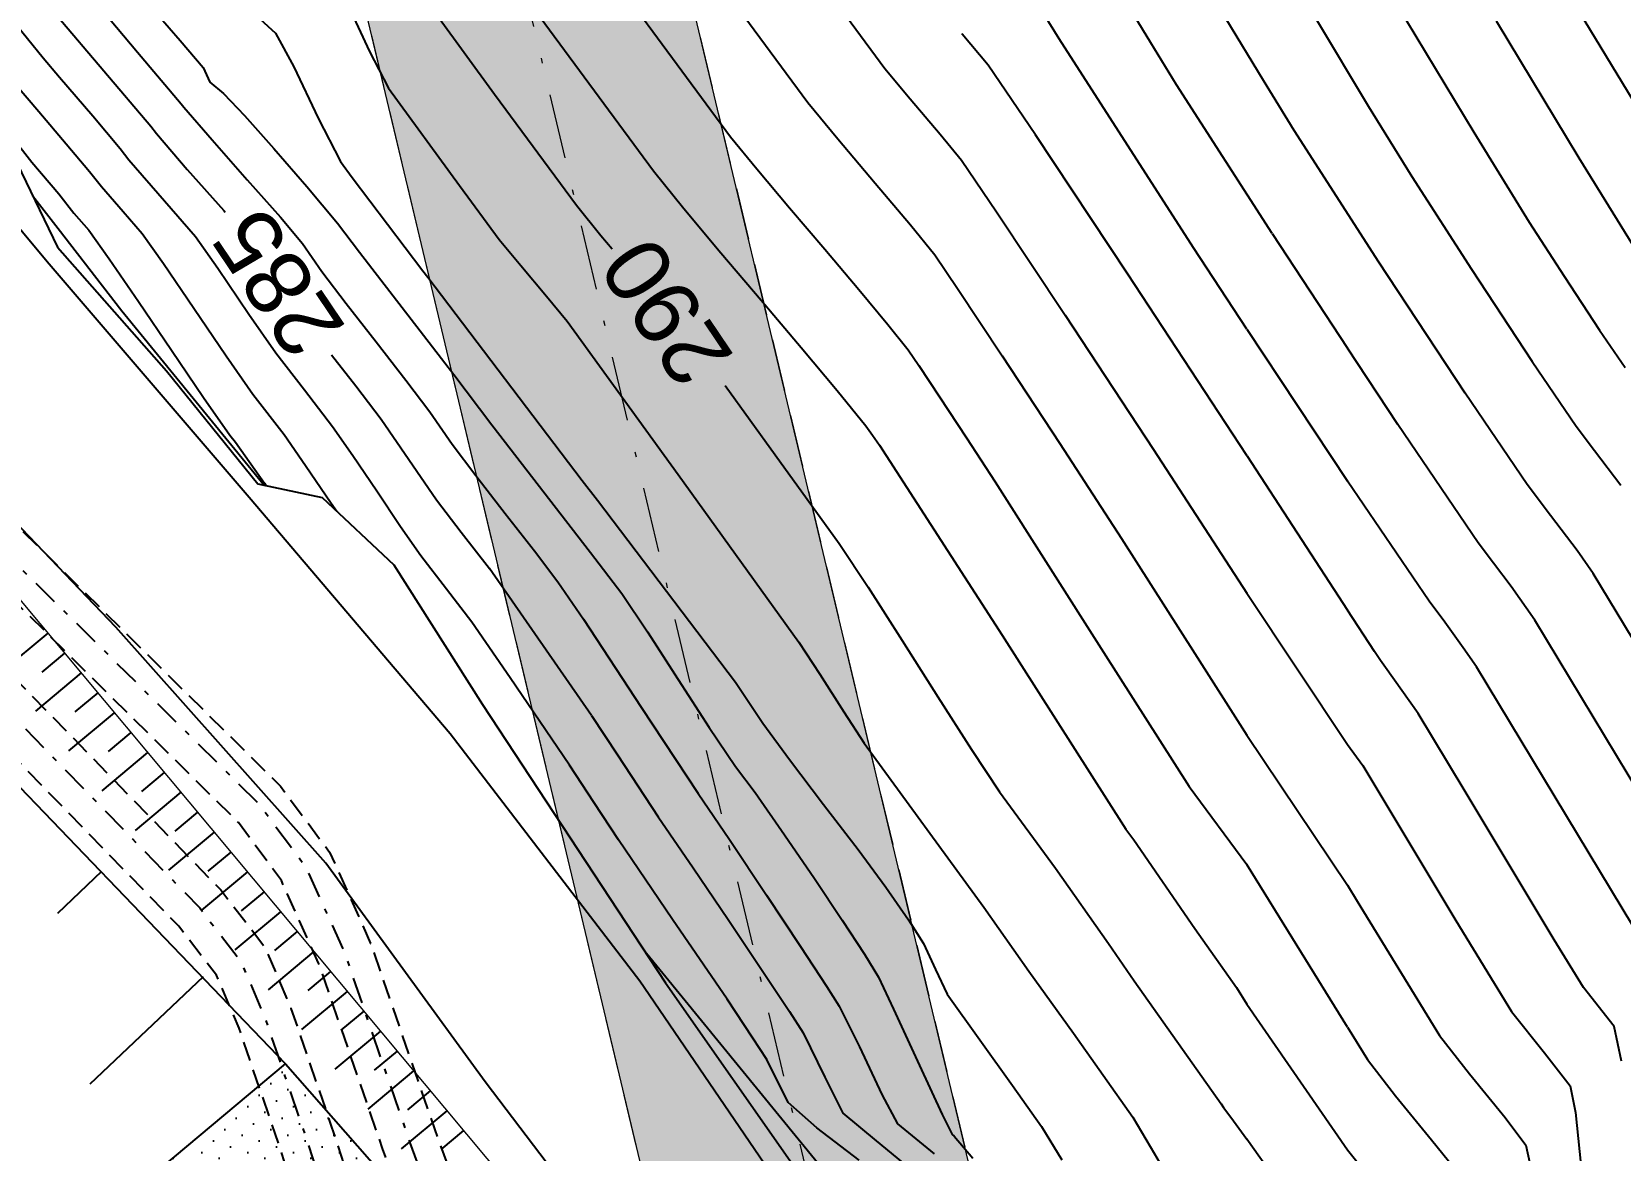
# Model space of a CAD drawing. Extents: x 62300 to 62842, y 108162 to 108787.
# Drawn here: x 62469.27 to 62499.89, y 108550.77 to 108572.33 of the extents above; entities that cross this region are included whole.
import ezdxf
from ezdxf.enums import TextEntityAlignment as Align

# ---------------------------------------------------------------- set-up
doc = ezdxf.new("R2010")
doc.units = 0
doc.header["$LTSCALE"] = 0.999985
doc.header["$MEASUREMENT"] = 0
for name, pattern in [('NASCOSTA', [9.525, 6.35, -3.175]), ('TRATTEGGIATA', [0.75, 0.5, -0.25]), ('TRATTEGGIATA2', [0.375, 0.25, -0.125]), ('TRATTOPUNTO2', [0.5, 0.25, -0.125, 0, -0.125])]:
    doc.linetypes.add(name, pattern=pattern)
for name, color, linetype in [('-GZ-Bord route', 7, 'Continuous'), ('Conduite 1000', 170, 'Continuous'), ('coordinate', 2, 'Continuous'), ('curve livello 1m', 2, 'Continuous'), ('curve livello 5m', 7, 'Continuous'), ('Limite fiume', 6, 'Continuous'), ('LIN010TR', 2, 'NASCOSTA'), ('LIN018CO', 6, 'Continuous'), ('LIN025CO', 7, 'Continuous'), ('LINCOLO-ROSSO-025', 10, 'Continuous'), ('pendenze', 2, 'Continuous'), ('Per+Mod Surf', 7, 'Continuous'), ('sezioni', 7, 'Continuous'), ('TalusHautBas', 7, 'Continuous'), ('TRATTCOLO-32', 255, 'Continuous')]:
    doc.layers.add(name, color=color, linetype=linetype)
doc.layers.add('Colori bordi', color=5, linetype='Continuous', plot=False)
doc.styles.add('ARIAL', font='arial.ttf')

# ---------------------------------------------------------------- blocks, each defined once
blk = doc.blocks.new('CONTORNO')
at = {"layer": 'Colori bordi', "lineweight": 0, "ltscale": 2, "flags": 128}
for points in [[(-22.578, 81.44), (16.586, -82.868), (15.866, -82.007), (19.27, -96.287), (18.407, -96.98), (19.153, -100.108)], [(28.44, -103.877), (26.165, -94.334), (26.165, -94.334), (25.446, -93.474), (-6.877, 42.135)]]:
    blk.add_lwpolyline(points, dxfattribs=at)

msp = doc.modelspace()

# ---------------------------------------------------------------- hatches: boundary and pattern name
at = {"layer": 'LINCOLO-ROSSO-025', "linetype": 'Continuous', "lineweight": 0}
msp.add_hatch(color=256, dxfattribs=at).paths.add_polyline_path([(62469.347, 108625.982), (62463.354, 108624.554), (62482.936, 108542.4), (62482.217, 108543.261), (62485.62, 108528.981), (62484.758, 108528.288), (62485.503, 108525.16), (62493.401, 108518.757), (62496.282, 108519.444), (62494.79, 108521.391), (62492.516, 108530.934), (62491.797, 108531.794)])
at = {"layer": 'pendenze', "linetype": 'Continuous'}
h = msp.add_hatch(dxfattribs=at)
h.set_pattern_fill('DOTS', color=256, scale=5, angle=-45, style=0)
h.set_pattern_definition([(225, (0, 0), (0.11048543456, -0.3314563037), [0, -0.3125])])
h.paths.add_polyline_path([(62481.776, 108535.366), (62481.261, 108534.878), (62472.483, 108545.338), (62473.178, 108545.93), (62471.102, 108548.566), (62470.366, 108547.939), (62469.644, 108548.644), (62474.162, 108552.434), (62480.831, 108544.839), (62482.217, 108543.261), (62485.026, 108531.477)])

# ---------------------------------------------------------------- linework, layer by layer
at = {"layer": '-GZ-Bord route', "flags": 128}
for points in [[(62498.155, 108525.51), (62495.275, 108528.894), (62490.572, 108534.581), (62487.994, 108537.515), (62483.927, 108542.689), (62481.46, 108547.547), (62478.016, 108552.084), (62474.94, 108556.304), (62470.895, 108560.849), (62466.854, 108565.077), (62462.762, 108569.767), (62459.619, 108573.3)], [(62465.793, 108572.436), (62469.569, 108567.904), (62473.466, 108563.359), (62477.339, 108558.804), (62480.998, 108554.031), (62483.872, 108549.807), (62487.262, 108545.269), (62491.196, 108540.506), (62493.842, 108536.502), (62497.576, 108531.475), (62500.796, 108527.552), (62504.292, 108523.638)]]:
    msp.add_lwpolyline(points, dxfattribs=at)
at = {"layer": 'Conduite 1000', "linetype": 'TRATTEGGIATA2', "ltscale": 1.5, "flags": 128}
for points, elevation in [([(62462.951, 108569.266), (62468.482, 108563.313), (62474.066, 108557.787), (62475.014, 108556.513), (62475.806, 108554.754), (62477.042, 108551.158), (62484.673, 108530.139), (62485.796, 108527.96), (62486.539, 108527.03), (62496.147, 108515.461), (62498.015, 108513.188), (62499.314, 108511.67), (62499.508, 108511.447), (62501.86, 108508.75), (62502.044, 108508.532), (62503.096, 108507.296), (62503.169, 108507.21), (62506.669, 108502.962), (62510.917, 108497.796), (62515.172, 108492.623), (62520.198, 108486.553), (62525.225, 108480.482), (62530.361, 108474.313), (62535.499, 108468.144), (62540.212, 108462.497), (62544.926, 108456.851), (62565.713, 108432.084), (62567.128, 108430.36), (62568.411, 108428.898), (62569.163, 108427.961), (62570.114, 108426.834), (62570.457, 108426.45), (62575.082, 108420.662), (62582.399, 108411.97), (62582.754, 108410.872), (62581.736, 108410.542), (62581.445, 108411.441), (62574.254, 108419.984), (62569.64, 108425.759), (62569.306, 108426.133), (62568.337, 108427.281), (62567.592, 108428.209), (62566.312, 108429.667), (62564.89, 108431.401), (62544.106, 108456.164), (62539.391, 108461.812), (62534.677, 108467.459), (62529.539, 108473.629), (62524.402, 108479.799), (62519.374, 108485.87), (62514.347, 108491.942), (62510.09, 108497.117), (62505.844, 108502.281), (62502.347, 108506.525), (62502.28, 108506.604), (62501.229, 108507.839), (62501.048, 108508.052), (62498.701, 108510.744), (62498.504, 108510.971), (62497.195, 108512.501), (62495.322, 108514.78), (62485.71, 108526.354), (62484.894, 108527.375), (62483.691, 108529.709), (62476.034, 108550.802), (62474.81, 108554.36), (62474.086, 108555.967), (62473.256, 108557.084), (62467.714, 108562.568), (62462.167, 108568.537)], 279.04), ([(62463.405, 108565.574), (62465.133, 108563.791), (62469.02, 108559.793), (62472.915, 108555.789), (62473.768, 108554.683), (62474.27, 108553.501), (62475.053, 108551.212), (62475.959, 108548.424), (62476.864, 108545.64), (62482.403, 108528.776), (62483.598, 108526.257), (62484.158, 108525.609), (62494.437, 108513.44), (62495.976, 108511.575), (62496.99, 108510.456), (62498.469, 108508.942), (62499.969, 108507.403), (62500.142, 108507.214), (62501.341, 108505.952), (62503.051, 108503.871), (62504.767, 108501.782), (62509.889, 108495.622), (62515.014, 108489.461), (62518.195, 108485.622), (62525.264, 108477.098), (62530.391, 108470.978), (62534.032, 108466.633), (62535.529, 108464.845), (62535.642, 108464.708), (62536.737, 108463.404), (62545.242, 108453.253), (62545.418, 108453.044), (62561.204, 108434.247), (62563.166, 108431.887), (62565.561, 108428.98), (62566.396, 108428.011), (62567.418, 108426.731), (62568.805, 108425.067), (62572.623, 108420.422), (62576.608, 108415.646), (62580.658, 108410.792), (62581.152, 108409.337), (62580.139, 108408.993), (62579.709, 108410.26), (62575.787, 108414.96), (62571.799, 108419.739), (62567.981, 108424.384), (62566.589, 108426.054), (62565.572, 108427.328), (62564.743, 108428.291), (62562.342, 108431.205), (62560.383, 108433.561), (62544.599, 108452.356), (62544.422, 108452.566), (62535.917, 108462.716), (62534.82, 108464.023), (62534.706, 108464.161), (62533.211, 108465.946), (62529.571, 108470.291), (62524.442, 108476.413), (62517.372, 108484.939), (62514.19, 108488.777), (62509.066, 108494.938), (62503.943, 108501.1), (62502.224, 108503.191), (62500.538, 108505.243), (62499.359, 108506.485), (62499.192, 108506.668), (62497.703, 108508.194), (62496.211, 108509.723), (62495.167, 108510.875), (62493.616, 108512.754), (62483.344, 108524.914), (62482.694, 108525.668), (62481.407, 108528.378), (62475.846, 108545.308), (62474.941, 108548.093), (62474.037, 108550.874), (62473.27, 108553.119), (62472.836, 108554.139), (62472.105, 108555.087), (62468.252, 108559.048), (62464.365, 108563.045), (62462.637, 108564.829)], 277.833)]:
    msp.add_lwpolyline(points, close=True, dxfattribs=dict(at, elevation=elevation))
at = {"layer": 'Conduite 1000', "linetype": 'TRATTOPUNTO2', "ltscale": 2, "flags": 128}
for points, elevation in [([(62462.559, 108568.901), (62468.098, 108562.94), (62473.661, 108557.435), (62474.55, 108556.24), (62475.308, 108554.557), (62476.538, 108550.98), (62484.182, 108529.924), (62485.345, 108527.667), (62486.124, 108526.692), (62495.734, 108515.121), (62497.605, 108512.844), (62498.909, 108511.32), (62499.105, 108511.096), (62501.454, 108508.401), (62501.636, 108508.186), (62502.688, 108506.95), (62502.758, 108506.868), (62506.256, 108502.622), (62510.504, 108497.456), (62514.759, 108492.282), (62519.786, 108486.211), (62524.813, 108480.14), (62529.95, 108473.971), (62535.088, 108467.802), (62539.801, 108462.154), (62544.516, 108456.507), (62565.301, 108431.742), (62566.72, 108430.013), (62568.001, 108428.553), (62568.75, 108427.621), (62569.71, 108426.484), (62570.049, 108426.105), (62574.668, 108420.323), (62581.922, 108411.705), (62582.245, 108410.707)], 279.04), ([(62463.021, 108565.201), (62464.749, 108563.418), (62468.636, 108559.42), (62472.51, 108555.438), (62473.302, 108554.411), (62473.77, 108553.31), (62474.545, 108551.043), (62475.45, 108548.258), (62476.355, 108545.474), (62481.905, 108528.577), (62483.146, 108525.962), (62483.751, 108525.261), (62494.026, 108513.097), (62495.571, 108511.225), (62496.601, 108510.09), (62498.086, 108508.568), (62499.58, 108507.036), (62499.751, 108506.85), (62500.939, 108505.597), (62502.637, 108503.531), (62504.355, 108501.441), (62509.478, 108495.28), (62514.602, 108489.119), (62517.784, 108485.281), (62524.853, 108476.755), (62529.981, 108470.634), (62533.622, 108466.289), (62535.117, 108464.503), (62535.231, 108464.366), (62536.327, 108463.06), (62544.832, 108452.909), (62545.008, 108452.7), (62560.794, 108433.904), (62562.754, 108431.546), (62565.152, 108428.636), (62565.984, 108427.67), (62567.003, 108426.392), (62568.393, 108424.725), (62572.211, 108420.08), (62576.198, 108415.303), (62580.184, 108410.526), (62580.646, 108409.165)], 277.833)]:
    msp.add_lwpolyline(points, dxfattribs=dict(at, elevation=elevation))
at = {"layer": 'curve livello 1m'}
for p, q in [((62469.492, 108571.822), (62467.663, 108574.086)), ((62493.188, 108568.442), (62494.639, 108566.228)), ((62471.01, 108566.95), (62473.759, 108563.585)), ((62492.699, 108566.6), (62494.639, 108563.665)), ((62492.699, 108561.506), (62494.639, 108558.587)), ((62492.699, 108558.77), (62494.639, 108555.88)), ((62494.639, 108553.142), (62492.699, 108556.273)), ((62481.068, 108554.638), (62490.287, 108543.354)), ((62492.699, 108553.585), (62494.639, 108550.772))]:
    msp.add_line(p, q, dxfattribs=at)
at = {"layer": 'curve livello 1m', "flags": 128}
for points in [[(62480.903, 108578.161), (62485.721, 108571.626), (62486.208, 108571.037), (62486.785, 108570.358), (62487.193, 108569.858), (62487.873, 108568.862), (62489.193, 108566.87), (62490.896, 108564.275), (62492.699, 108561.506)], [(62480.226, 108576.402), (62484.234, 108570.966), (62484.809, 108570.265), (62485.53, 108569.414), (62486.214, 108568.606), (62486.68, 108568.028), (62487.122, 108567.379), (62487.983, 108566.081), (62489.093, 108564.39), (62490.282, 108562.562), (62491.692, 108560.346), (62492.699, 108558.77)], [(62465.006, 108575.291), (62469.276, 108569.818), (62469.795, 108569.205), (62470.084, 108568.833), (62470.372, 108568.503), (62470.767, 108567.954), (62471.329, 108567.132), (62471.965, 108566.19), (62472.584, 108565.281), (62473.093, 108564.556), (62473.2, 108564.417), (62473.76, 108563.625), (62473.792, 108563.578)], [(62466.596, 108574.353), (62468.961, 108571.321), (62469.407, 108570.791), (62469.938, 108570.171), (62470.385, 108569.64), (62470.615, 108569.345), (62471.036, 108568.863), (62471.402, 108568.44), (62471.812, 108567.864), (62472.399, 108567), (62473.021, 108566.082), (62473.536, 108565.344), (62474.136, 108564.564), (62474.553, 108563.97), (62475.045, 108563.245), (62475.151, 108563.087)], [(62479.549, 108574.643), (62482.746, 108570.307), (62483.248, 108569.688), (62483.877, 108568.939), (62484.559, 108568.137), (62485.218, 108567.36), (62485.778, 108566.688), (62486.166, 108566.198), (62486.372, 108565.896), (62486.773, 108565.291), (62487.29, 108564.504), (62487.844, 108563.652), (62489.934, 108560.367), (62491.586, 108557.781), (62492.699, 108556.273)], [(62501.905, 108568.109), (62498.386, 108573.913)], [(62469.824, 108573.712), (62471.314, 108571.937), (62472.154, 108570.944), (62472.206, 108570.878), (62472.749, 108570.247), (62473.428, 108569.479), (62474.068, 108568.754), (62474.492, 108568.251), (62474.867, 108567.708), (62475.335, 108567.089), (62475.912, 108566.35), (62476.486, 108565.614), (62476.946, 108565.006), (62477.374, 108564.381), (62477.834, 108563.773), (62478.401, 108563.046), (62478.965, 108562.323), (62479.416, 108561.725), (62479.907, 108561.004), (62481.021, 108559.311), (62482.119, 108557.643), (62482.42, 108557.201), (62482.723, 108556.756), (62483.437, 108555.686), (62484.094, 108554.694), (62484.594, 108553.93), (62484.838, 108553.545), (62485.23, 108552.762), (62485.661, 108551.842), (62485.962, 108551.275), (62486.667, 108550.694)], [(62471.284, 108573.148), (62472.136, 108572.165), (62472.579, 108571.641), (62472.707, 108571.361), (62472.968, 108571.143), (62473.371, 108570.719), (62473.94, 108570.083), (62474.574, 108569.35), (62475.168, 108568.639), (62475.591, 108568.082), (62477.411, 108565.72), (62478.145, 108564.753), (62480.043, 108562.293), (62480.646, 108561.499), (62481.143, 108560.761), (62481.736, 108559.843), (62482.333, 108558.918), (62482.84, 108558.163), (62483.216, 108557.663), (62483.784, 108556.85), (62484.363, 108556.003), (62484.895, 108555.205), (62485.324, 108554.544), (62485.593, 108554.104), (62485.885, 108553.487), (62486.386, 108552.398), (62486.824, 108551.458), (62487.017, 108551.068), (62487.053, 108551.038), (62487.416, 108550.611)], [(62478.872, 108572.884), (62481.259, 108569.647), (62481.842, 108568.926), (62482.557, 108568.072), (62483.335, 108567.154), (62484.107, 108566.244), (62484.802, 108565.413), (62485.35, 108564.732), (62485.478, 108564.554), (62485.618, 108564.36), (62487.982, 108560.699), (62490.366, 108556.96), (62490.521, 108556.75), (62491.696, 108555.044), (62492.5, 108553.907), (62492.699, 108553.585)], [(62492.699, 108566.6), (62491.669, 108568.164), (62489.076, 108572.193), (62489.076, 108572.193), (62488.598, 108572.976)], [(62493.188, 108568.442), (62491.343, 108571.31), (62491.343, 108571.31), (62490.847, 108572.118), (62490.277, 108573.063)], [(62473.448, 108572.777), (62473.971, 108572.305), (62474.326, 108571.654), (62474.794, 108570.663), (62475.225, 108569.827), (62475.448, 108569.521), (62476.811, 108567.723), (62476.907, 108567.6), (62479.884, 108563.678), (62480.178, 108563.297), (62482.842, 108559.791), (62483.363, 108558.998), (62483.88, 108558.297), (62484.538, 108557.435), (62485.203, 108556.566), (62485.74, 108555.839), (62486.174, 108555.206), (62486.466, 108554.751), (62486.697, 108554.253), (62486.921, 108553.773), (62488.182, 108552.013), (62488.74, 108551.224), (62489.13, 108550.582)], [(62475.39, 108572.79), (62475.786, 108571.952), (62476.151, 108571.245), (62477.518, 108569.366), (62478.284, 108568.327), (62478.701, 108567.822), (62479.198, 108567.235), (62479.597, 108566.75), (62481.732, 108563.792), (62484.062, 108560.565), (62484.464, 108559.948), (62484.928, 108559.217), (62485.322, 108558.613), (62487.624, 108555.455), (62488.494, 108554.222), (62489.353, 108553.023), (62490.5, 108551.401), (62490.914, 108550.7), (62491.323, 108550.006), (62491.835, 108549.248), (62492.373, 108548.493), (62492.699, 108548.07)], [(62501.202, 108558.859), (62499.375, 108561.886), (62499.063, 108562.327), (62498.548, 108563.007), (62498.098, 108563.603), (62498.098, 108563.603), (62496.904, 108565.364), (62495.241, 108567.891), (62493.609, 108570.426), (62493.609, 108570.426), (62493.016, 108571.39), (62492.293, 108572.587)], [(62494.03, 108572.572), (62495.043, 108570.893), (62495.876, 108569.543), (62497.027, 108567.754), (62498.2, 108565.971), (62499.043, 108564.729), (62499.397, 108564.255), (62499.905, 108563.591)], [(62497.505, 108572.542), (62499.099, 108569.901), (62500.408, 108567.777)], [(62485.22, 108550.575), (62484.404, 108551.2), (62483.852, 108551.688), (62483.852, 108551.688), (62483.444, 108552.513), (62483.174, 108552.929), (62482.676, 108553.678), (62482.676, 108553.678), (62481.627, 108555.217), (62480.583, 108556.748), (62480.583, 108556.748), (62480.113, 108557.463), (62479.636, 108558.188), (62479.636, 108558.188), (62478.496, 108559.876), (62477.756, 108560.951), (62477.756, 108560.951), (62477.267, 108561.587), (62476.773, 108562.23), (62476.773, 108562.23), (62476.383, 108562.789), (62475.922, 108563.472), (62475.462, 108564.154), (62475.073, 108564.712), (62475.073, 108564.712), (62474.529, 108565.418), (62473.98, 108566.132), (62473.98, 108566.132), (62473.459, 108566.883), (62472.862, 108567.765), (62472.432, 108568.377), (62472.432, 108568.377), (62471.833, 108569.068), (62471.145, 108569.856), (62471.145, 108569.856), (62470.975, 108570.075), (62470.451, 108570.701), (62469.81, 108571.45), (62469.492, 108571.822)], [(62469.284, 108569.176), (62469.779, 108568.539), (62471.01, 108566.95)], [(62500.947, 108556.516), (62498.25, 108560.985), (62497.789, 108561.636), (62497.45, 108562.084), (62497.154, 108562.476), (62497.154, 108562.476), (62495.607, 108564.756), (62494.639, 108566.228)], [(62500.36, 108554.722), (62497.125, 108560.084), (62496.87, 108560.453), (62496.515, 108560.946), (62496.515, 108560.946), (62496.209, 108561.35), (62494.639, 108563.665)], [(62494.639, 108558.587), (62494.93, 108558.183), (62496.724, 108555.198), (62497.799, 108553.441), (62498.432, 108552.647), (62498.929, 108552.006), (62499.034, 108551.496), (62499.137, 108550.489), (62499.2, 108549.509), (62499.216, 108548.709), (62499.179, 108548.242), (62498.77, 108547.54), (62498.175, 108546.787), (62497.838, 108546.146), (62498.034, 108545.599), (62498.171, 108545.336), (62498.377, 108544.465), (62498.574, 108543.671), (62498.67, 108543.539), (62499.336, 108543.562), (62500.046, 108543.602)], [(62494.639, 108555.88), (62494.825, 108555.57), (62496.411, 108552.978), (62496.988, 108552.239), (62497.679, 108551.399), (62498.078, 108550.861), (62498.151, 108550.508), (62498.24, 108549.576), (62498.277, 108548.741), (62498.251, 108548.253), (62497.759, 108547.504), (62497.322, 108546.801), (62497.45, 108546.363), (62497.754, 108545.6), (62498.054, 108545.021), (62498.225, 108544.301), (62498.388, 108543.645), (62498.723, 108543.182), (62499.272, 108543.202), (62499.858, 108543.235), (62500.339, 108542.903)], [(62494.639, 108553.142), (62495.022, 108552.515), (62495.56, 108551.815), (62496.258, 108550.966), (62496.889, 108550.191), (62497.227, 108549.716), (62497.268, 108549.519), (62497.332, 108548.753), (62497.323, 108548.265), (62496.806, 108547.456), (62497.004, 108546.779), (62497.474, 108545.601), (62497.72, 108545.129), (62497.938, 108544.705), (62498.073, 108544.136), (62498.201, 108543.618), (62498.775, 108542.826), (62499.669, 108542.867), (62500.283, 108542.445)], [(62494.639, 108550.772), (62494.818, 108550.552), (62495.51, 108549.713), (62496.078, 108549.005), (62496.376, 108548.571), (62496.384, 108548.531), (62496.396, 108548.276), (62496.291, 108548.112), (62496.411, 108547.623), (62496.746, 108546.693), (62497.194, 108545.601), (62497.527, 108544.964), (62497.821, 108544.39), (62498.015, 108543.591), (62498.431, 108542.889), (62498.828, 108542.47), (62499.481, 108542.5), (62499.906, 108542.233)]]:
    msp.add_lwpolyline(points, dxfattribs=at)
at = {"layer": 'curve livello 5m'}
for p, q in [((62492.699, 108564.161), (62494.639, 108561.18)), ((62480.066, 108559.148), (62478.097, 108561.98)), ((62494.639, 108548.248), (62492.699, 108550.98))]:
    msp.add_line(p, q, dxfattribs=at)
at = {"layer": 'curve livello 5m', "flags": 128}
for points in [[(62469.492, 108581.629), (62470.241, 108580.837), (62470.717, 108580.279), (62471.292, 108579.578), (62471.886, 108578.849), (62472.418, 108578.204), (62472.807, 108577.757), (62472.807, 108577.757), (62473.236, 108577.349), (62473.666, 108576.94), (62473.666, 108576.94), (62474.269, 108576.215), (62474.831, 108575.545), (62474.831, 108575.545), (62475.575, 108574.921), (62476.208, 108574.377), (62476.208, 108574.377), (62476.613, 108573.592), (62477.076, 108572.662), (62477.076, 108572.662), (62478.195, 108571.125), (62479.771, 108568.987), (62480.245, 108568.404), (62480.463, 108568.145)], [(62469.492, 108572.96), (62469.754, 108572.648), (62471.565, 108570.509), (62471.676, 108570.367), (62472.271, 108569.678), (62472.976, 108568.884), (62473, 108568.855)], [(62495.768, 108572.557), (62497.071, 108570.397), (62498.142, 108568.66), (62498.142, 108568.66), (62498.813, 108567.618), (62499.496, 108566.579), (62499.987, 108565.855)], [(62492.699, 108564.161), (62492.698, 108564.161), (62490.403, 108567.659), (62488.623, 108570.344), (62487.707, 108571.687), (62487.208, 108572.286), (62487.204, 108572.292)], [(62475.052, 108566.1), (62475.518, 108565.504), (62476.01, 108564.859), (62476.01, 108564.859), (62476.541, 108564.083), (62477.074, 108563.305), (62477.074, 108563.305), (62477.549, 108562.681), (62478.097, 108561.98)], [(62482.64, 108565.51), (62483.605, 108564.173), (62484.84, 108562.462), (62485.396, 108561.621), (62486.053, 108560.594), (62486.741, 108559.508), (62487.39, 108558.493), (62487.931, 108557.675), (62487.931, 108557.675), (62489.005, 108556.202), (62490.03, 108554.751), (62490.524, 108554.034), (62492.204, 108551.659), (62492.246, 108551.589), (62492.389, 108551.407), (62492.699, 108550.98)], [(62499.917, 108552.485), (62499.779, 108553.151), (62499.187, 108553.903), (62498.623, 108554.825), (62496.886, 108557.715), (62496, 108559.184), (62495.371, 108560.073), (62495.274, 108560.206), (62495.245, 108560.246), (62495.159, 108560.381), (62494.639, 108561.18)], [(62480.066, 108559.148), (62480.567, 108558.387), (62481.351, 108557.195), (62481.351, 108557.195), (62482.024, 108556.209), (62482.7, 108555.217), (62482.7, 108555.217), (62483.343, 108554.251), (62483.877, 108553.441), (62484.141, 108553.029), (62484.141, 108553.029), (62484.559, 108552.172), (62484.907, 108551.482), (62484.907, 108551.482), (62485.548, 108550.946), (62486.28, 108550.35)]]:
    msp.add_lwpolyline(points, dxfattribs=at)
at = {"layer": 'Limite fiume', "linetype": 'Continuous', "flags": 128}
msp.add_lwpolyline([(62481.776, 108535.366), (62481.261, 108534.878), (62472.483, 108545.338), (62473.178, 108545.93), (62471.102, 108548.566), (62470.366, 108547.939), (62469.644, 108548.644), (62474.162, 108552.434), (62480.831, 108544.839), (62482.217, 108543.261), (62485.026, 108531.477)], close=True, dxfattribs=at)
at = {"layer": 'LIN010TR', "linetype": 'TRATTOPUNTO2', "lineweight": 0, "ltscale": 5, "flags": 128}
msp.add_lwpolyline([(62455.145, 108672.281), (62484.936, 108547.295)], dxfattribs=at)
at = {"layer": 'LIN018CO'}
for p, q in [((62469.582, 108560.737), (62468.701, 108560.001)), ((62469.903, 108560.353), (62469.464, 108559.987)), ((62470.223, 108559.97), (62469.343, 108559.234)), ((62470.544, 108559.586), (62470.105, 108559.219)), ((62470.864, 108559.202), (62469.984, 108558.466)), ((62471.185, 108558.818), (62470.746, 108558.452)), ((62471.506, 108558.435), (62470.625, 108557.699)), ((62471.826, 108558.051), (62471.388, 108557.685)), ((62472.147, 108557.667), (62471.266, 108556.932)), ((62472.467, 108557.284), (62472.029, 108556.917)), ((62472.788, 108556.9), (62471.907, 108556.164)), ((62473.108, 108556.516), (62472.67, 108556.15)), ((62473.429, 108556.132), (62472.548, 108555.397)), ((62473.75, 108555.749), (62473.311, 108555.382)), ((62474.07, 108555.365), (62473.189, 108554.629)), ((62474.391, 108554.981), (62473.952, 108554.615)), ((62474.711, 108554.598), (62473.831, 108553.862)), ((62475.032, 108554.214), (62474.593, 108553.847)), ((62475.352, 108553.83), (62474.472, 108553.094)), ((62475.673, 108553.446), (62475.234, 108553.08)), ((62475.994, 108553.063), (62475.113, 108552.327)), ((62476.314, 108552.679), (62475.876, 108552.313)), ((62476.635, 108552.295), (62475.754, 108551.56)), ((62476.955, 108551.912), (62476.517, 108551.545)), ((62477.276, 108551.528), (62476.395, 108550.792)), ((62477.596, 108551.144), (62477.158, 108550.778))]:
    msp.add_line(p, q, dxfattribs=at)
at = {"layer": 'LIN025CO', "linetype": 'TRATTEGGIATA', "lineweight": 0, "ltscale": 2}
for p, q in [((62445.642, 108725.432), (62491.953, 108531.14)), ((62439.65, 108724.004), (62483.092, 108541.745))]:
    msp.add_line(p, q, dxfattribs=at)
at = {"layer": 'pendenze', "linetype": 'Continuous'}
for p, q in [((62470.62, 108556.142), (62469.768, 108555.333)), ((62472.578, 108554.112), (62470.392, 108552.039))]:
    msp.add_line(p, q, dxfattribs=at)
at = {"layer": 'Per+Mod Surf', "linetype": 'Continuous', "flags": 128}
msp.add_lwpolyline([(62455.601, 108586.787), (62456.102, 108585.325), (62459.392, 108581.423), (62461.169, 108578.813), (62462.578, 108577.175), (62466.283, 108572.778), (62468.636, 108570.512), (62469.768, 108568.178), (62471.868, 108565.796), (62473.629, 108563.613), (62474.872, 108563.349), (62476.254, 108562.054), (62477.96, 108559.359), (62481.492, 108553.994), (62484.117, 108550.238), (62487.857, 108545.722), (62491.463, 108541.041), (62493.955, 108536.693), (62497.797, 108531.754), (62500.973, 108527.8), (62504.654, 108524.161)], dxfattribs=at)
at = {"layer": 'sezioni', "linetype": 'Continuous', "lineweight": 0}
msp.add_line((62468.3, 108562.272), (62482.701, 108545.034), dxfattribs=at)
at = {"layer": 'TalusHautBas', "linetype": 'Continuous'}
msp.add_line((62474.162, 108552.434), (62463.936, 108563.075), dxfattribs=at)

# ---------------------------------------------------------------- block references
at = {"layer": 'TRATTCOLO-32', "linetype": 'Continuous', "lineweight": 0}
msp.add_blockref('CONTORNO', (62466.351, 108625.268), dxfattribs=at)

# ---------------------------------------------------------------- texts
at = {"layer": 'coordinate', "color": 1, "style": 'ARIAL'}
for s, p in [('285', (62473.722, 108569.041)), ('290', (62481.206, 108568.482))]:
    msp.add_text(s, height=1.25, rotation=123.9617, dxfattribs=at).set_placement(p, align=Align.RIGHT)

doc.saveas('drawing.dxf')
